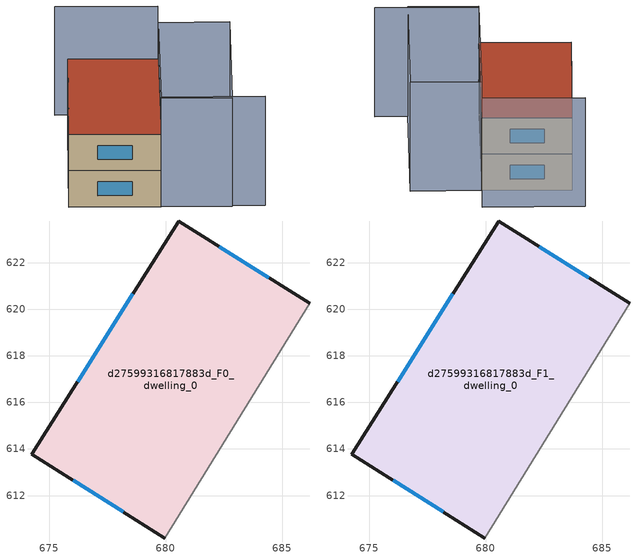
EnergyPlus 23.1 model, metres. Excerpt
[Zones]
d27599316817883d_F0_dwelling_0
 floor ground (EU_floor_Construction): 686.18,620.25 679.97,610.17 674.26,613.77 680.56,623.79 z0
 wall outside (EU_wall_Construction): 686.18,620.25 680.56,623.79 674.26,613.77 679.97,610.17 z0:3
 wall adiabatic (EU_wall_Construction): 679.97,610.17 686.18,620.25 z0:3
 window (EU_Window_Construction): 676.04,612.65 678.19,611.29 / 678.6,620.67 676.22,616.89 / 684.43,621.36 682.31,622.69 z0.93:2.07
d27599316817883d_F1_dwelling_0
 floor to d27599316817883d_F0_dwelling_0 (EU_floor_Construction): 686.18,620.25 679.97,610.17 674.26,613.77 680.56,623.79 z3
 wall outside (EU_wall_Construction): 686.18,620.25 680.56,623.79 674.26,613.77 679.97,610.17 z3:6
 wall adiabatic (EU_wall_Construction): 679.97,610.17 686.18,620.25 z3:6
 window (EU_Window_Construction): 676.04,612.65 678.19,611.29 / 678.6,620.67 676.22,616.89 / 684.43,621.36 682.31,622.69 z3.93:5.07
 roof outside (EU_roof_Construction): 679.97,610.17 686.18,620.25 680.56,623.79 674.26,613.77 z6
shading: 686.52,606.28 680.03,610.27 / 687.54,622.46 681.14,626.41 / 679.94,610.13 686.18,620.25 / 686.18,620.25 690.63,617.51 / 690.63,617.51 684.39,607.39 / 684.39,607.39 679.94,610.13 z0:9
[Building]
EU S2 Campaign: North Axis=0; Terrain=City; Solar Distribution=FullExterior
[Site:Location]
Montreal-Trudeau.Intl.AP: Latitude=45.4667; Longitude=-73.75; Time Zone=-5; Elevation=36
[SizingPeriod:WeatherFileDays]
AnnualSizingPeriod: Begin Month=1; Begin Day of Month=1; End Month=12; End Day of Month=31; Day of Week for Start Day=Monday; Use Weather File Daylight Saving Period=No; Use Weather File Rain and Snow Indicators=No
[MATERIAL]
EU_InternalMass_Material: Roughness=MediumRough; Thickness=0.1; Conductivity=1; Density=1800; Specific Heat=900; Thermal Absorptance=0.9; Solar Absorptance=0.7; Visible Absorptance=0.7
[MATERIAL:NOMASS] Roughness=MediumRough; Thermal Absorptance=0.9; Solar Absorptance=0.7; Visible Absorptance=0.7
Name | Thermal Resistance
EU_wall_NoMass; EU_floor_NoMass | 1.36485
EU_roof_NoMass | 2.55992
[WINDOWMATERIAL:SIMPLEGLAZINGSYSTEM]
EU_Window_SimpleGlazing: UFactor=3.92339; Solar Heat Gain Coefficient=0.8; Visible Transmittance=0.8
[CONSTRUCTION]
EU_wall_Construction: EU_wall_NoMass
EU_roof_Construction: EU_roof_NoMass
EU_floor_Construction: EU_floor_NoMass
EU_Window_Construction: EU_Window_SimpleGlazing
EU_InternalMass_Construction: EU_InternalMass_Material
[ZONE] Type=1; Multiplier=1; Ceiling Height=autocalculate; Volume=237.787; Floor Area=autocalculate; Part of Total Floor Area=Yes
d27599316817883d_F0_dwelling_0; d27599316817883d_F1_dwelling_0
[INTERNALMASS] Construction=EU_InternalMass_Construction; Surface Area=79.2625
Name | Zone or ZoneList
d27599316817883d_F0_dwelling_0_EU_InternalMass | d27599316817883d_F0_dwelling_0
d27599316817883d_F1_dwelling_0_EU_InternalMass | d27599316817883d_F1_dwelling_0
[OTHEREQUIPMENT] Fuel Type=Electricity; Design Level Calculation Method=Watts/Area; Power per Zone Floor Area=1; Fraction Latent=0; Fraction Radiant=0; Fraction Lost=0; Carbon Dioxide Generation Rate=0; EndUse Subcategory=EU_Step8_InternalGains
Name | Zone or ZoneList or Space or SpaceList | Schedule
EU_Step8_InternalGain_d27599316817883d_F0_dwelling_0_f000 | d27599316817883d_F0_dwelling_0 | EU_Step8_GainSchedule_d27599316817883d_F0_dwelling_0_f000
EU_Step8_InternalGain_d27599316817883d_F1_dwelling_0_f000 | d27599316817883d_F1_dwelling_0 | EU_Step8_GainSchedule_d27599316817883d_F1_dwelling_0_f000
[ZONEVENTILATION:DESIGNFLOWRATE] Schedule=EU_AlwaysOn; Design Flow Rate Calculation Method=AirChanges/Hour; Air Changes per Hour=0.860309; Ventilation Type=Natural; Fan Pressure Rise=0; Fan Total Efficiency=1; Constant Term Coefficient=1; Temperature Term Coefficient=0; Velocity Term Coefficient=0; Velocity Squared Term Coefficient=0; Minimum Indoor Temperature=-100; Maximum Indoor Temperature=100; Delta Temperature=-100; Minimum Outdoor Temperature=-100; Maximum Outdoor Temperature=100; Maximum Wind Speed=40
Name | Zone or ZoneList or Space or SpaceList
EU_ConstantAir_d27599316817883d_F0_dwelling_0 | d27599316817883d_F0_dwelling_0
EU_ConstantAir_d27599316817883d_F1_dwelling_0 | d27599316817883d_F1_dwelling_0
[HVACTEMPLATE:THERMOSTAT] Constant Heating Setpoint=20; Constant Cooling Setpoint=50
EU_HeatOnly_d27599316817883d_F0_dwelling_0; EU_HeatOnly_d27599316817883d_F1_dwelling_0
[HVACTEMPLATE:ZONE:IDEALLOADSAIRSYSTEM] System Availability Schedule=EU_AlwaysOn; Maximum Heating Supply Air Temperature=50; Minimum Cooling Supply Air Temperature=13; Maximum Heating Supply Air Humidity Ratio=0.0156; Minimum Cooling Supply Air Humidity Ratio=0.0077; Heating Limit=NoLimit; Cooling Limit=NoLimit; Heating Availability Schedule=EU_AlwaysOn; Cooling Availability Schedule=EU_CoolingOff; Dehumidification Control Type=ConstantSensibleHeatRatio; Cooling Sensible Heat Ratio=0.7; Dehumidification Setpoint=60; Humidification Control Type=None; Humidification Setpoint=30; Outdoor Air Method=None; Outdoor Air Flow Rate per Person=0.00944; Outdoor Air Flow Rate per Zone Floor Area=0; Outdoor Air Flow Rate per Zone=0; Demand Controlled Ventilation Type=None; Outdoor Air Economizer Type=NoEconomizer; Heat Recovery Type=None; Sensible Heat Recovery Effectiveness=0.7; Latent Heat Recovery Effectiveness=0.65
Name | Template Thermostat
d27599316817883d_F0_dwelling_0 | EU_HeatOnly_d27599316817883d_F0_dwelling_0
d27599316817883d_F1_dwelling_0 | EU_HeatOnly_d27599316817883d_F1_dwelling_0
[SIZING:ZONE] Zone Cooling Design Supply Air Temperature Input Method=SupplyAirTemperature; Zone Cooling Design Supply Air Temperature=13; Zone Heating Design Supply Air Temperature Input Method=SupplyAirTemperature; Zone Heating Design Supply Air Temperature=50; Zone Cooling Design Supply Air Humidity Ratio=0.008; Zone Heating Design Supply Air Humidity Ratio=0.008; Cooling Design Air Flow Method=DesignDay; Cooling Design Air Flow Rate=0; Cooling Minimum Air Flow per Zone Floor Area=0.000762; Cooling Minimum Air Flow=0; Cooling Minimum Air Flow Fraction=0.2; Heating Design Air Flow Method=DesignDay; Heating Design Air Flow Rate=0; Heating Maximum Air Flow per Zone Floor Area=0.002032; Heating Maximum Air Flow=0.141576; Heating Maximum Air Flow Fraction=0.3; Account for Dedicated Outdoor Air System=No; Dedicated Outdoor Air System Control Strategy=NeutralSupplyAir; Dedicated Outdoor Air Low Setpoint Temperature for Design=autosize; Dedicated Outdoor Air High Setpoint Temperature for Design=autosize; Zone Load Sizing Method=Sensible Load Only No Latent Load; Zone Latent Cooling Design Supply Air Humidity Ratio Input Method=HumidityRatioDifference; Zone Cooling Design Supply Air Humidity Ratio Difference=0.005; Zone Latent Heating Design Supply Air Humidity Ratio Input Method=HumidityRatioDifference; Zone Humidification Design Supply Air Humidity Ratio Difference=0.005
d27599316817883d_F0_dwelling_0; d27599316817883d_F1_dwelling_0
[SCHEDULE:CONSTANT]
Name | Hourly Value
EU_AlwaysOn | 1
EU_CoolingOff | 0
[SCHEDULE:FILE] Column Number=1; Rows to Skip at Top=0; Number of Hours of Data=8760; Column Separator=Comma; Interpolate to Timestep=No; Minutes per Item=60; Adjust Schedule for Daylight Savings=Yes
Name | File
EU_Step8_GainSchedule_d27599316817883d_F0_dwelling_0_f000 | ../../schedules/d27599316817883d/d27599316817883d_F0_dwelling_0_f000_gain.csv
EU_Step8_GainSchedule_d27599316817883d_F1_dwelling_0_f000 | ../../schedules/d27599316817883d/d27599316817883d_F1_dwelling_0_f000_gain.csv
